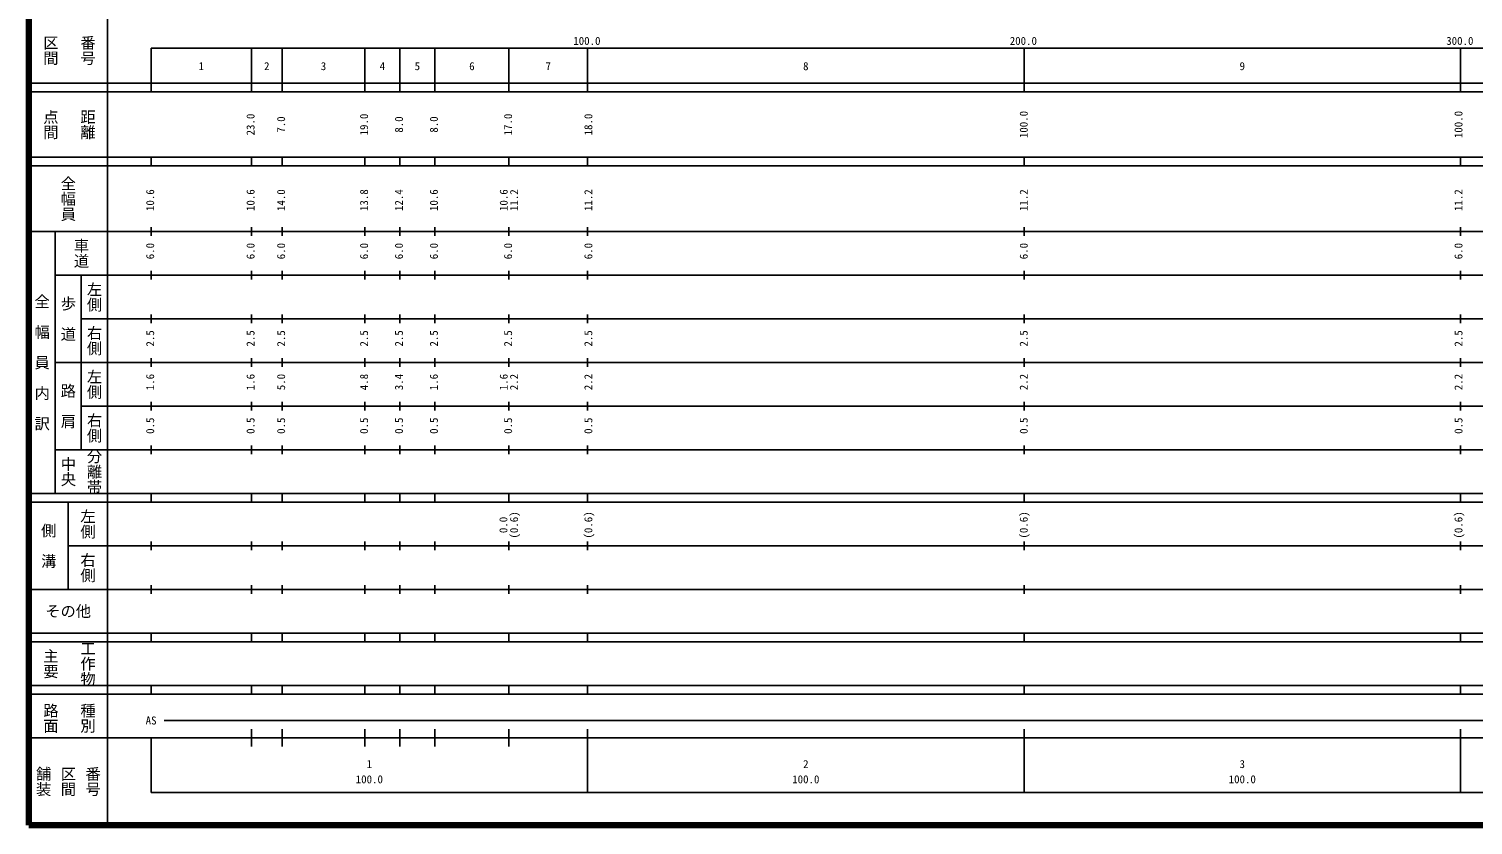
# Model space of a CAD drawing. Units: millimetres on the paper, enlarged 1000 times. Extents: x 40000 to 680000, y 20000 to 380000.
# Drawn here: x 40000 to 370890, y 20000 to 202409 of the extents above; entities that cross this region are included whole.
import ezdxf
from ezdxf.enums import TextEntityAlignment as Align

# ---------------------------------------------------------------- set-up
doc = ezdxf.new("R2010")
doc.units = ezdxf.units.MM
doc.header["$LTSCALE"] = 1000
doc.layers.add('M-TTL', color=2, linetype='Continuous', lineweight=140)
doc.layers.add('M-TTL-BAND', color=7, linetype='Continuous', lineweight=25)
doc.styles.add('@ＭＳ ゴシック', font='')
doc.styles.add('ＭＳ ゴシック', font='')
doc.styles.get('@ＭＳ ゴシック').set_extended_font_data('@MS Gothic')
doc.styles.get('ＭＳ ゴシック').set_extended_font_data('MS Gothic')

msp = doc.modelspace()

# ---------------------------------------------------------------- linework, layer by layer
at = {"layer": 'M-TTL'}
for p, q in [((40000, 380000), (40000, 20000)), ((40000, 20000), (680000, 20000))]:
    msp.add_line(p, q, dxfattribs=at)
at = {"layer": 'M-TTL-BAND'}
for p, q in [((58000, 370000), (58000, 20000)), ((68000, 198000), (579000, 198000)), ((68000, 198000), (68000, 188000)), ((91000, 188000), (91000, 198000)), ((98000, 188000), (98000, 198000)), ((117000, 188000), (117000, 198000)), ((125000, 188000), (125000, 198000)), ((133000, 188000), (133000, 198000)), ((150000, 188000), (150000, 198000)), ((168000, 188000), (168000, 198000)), ((268000, 188000), (268000, 198000)), ((368000, 188000), (368000, 198000)), ((40000, 190000), (579000, 190000)), ((40000, 188000), (579000, 188000)), ((40000, 173000), (579000, 173000)), ((68000, 171000), (68000, 173000)), ((91000, 171000), (91000, 173000)), ((98000, 171000), (98000, 173000)), ((117000, 171000), (117000, 173000)), ((125000, 171000), (125000, 173000)), ((133000, 171000), (133000, 173000)), ((150000, 171000), (150000, 173000)), ((168000, 171000), (168000, 173000)), ((268000, 171000), (268000, 173000)), ((368000, 171000), (368000, 173000)), ((40000, 171000), (579000, 171000)), ((40000, 156000), (579000, 156000)), ((46000, 96000), (46000, 156000)), ((68000, 155000), (68000, 157000)), ((91000, 155000), (91000, 157000)), ((98000, 155000), (98000, 157000)), ((117000, 155000), (117000, 157000)), ((125000, 155000), (125000, 157000)), ((133000, 155000), (133000, 157000)), ((150000, 155000), (150000, 157000)), ((168000, 155000), (168000, 157000)), ((268000, 155000), (268000, 157000)), ((368000, 155000), (368000, 157000)), ((46000, 146000), (579000, 146000)), ((52000, 146000), (52000, 106000)), ((68000, 145000), (68000, 147000)), ((91000, 145000), (91000, 147000)), ((98000, 145000), (98000, 147000)), ((117000, 145000), (117000, 147000)), ((125000, 145000), (125000, 147000)), ((133000, 145000), (133000, 147000)), ((150000, 145000), (150000, 147000)), ((168000, 145000), (168000, 147000)), ((268000, 145000), (268000, 147000)), ((368000, 145000), (368000, 147000)), ((52000, 136000), (579000, 136000)), ((68000, 135000), (68000, 137000)), ((91000, 135000), (91000, 137000)), ((98000, 135000), (98000, 137000)), ((117000, 135000), (117000, 137000)), ((125000, 135000), (125000, 137000)), ((133000, 135000), (133000, 137000)), ((150000, 135000), (150000, 137000)), ((168000, 135000), (168000, 137000)), ((268000, 135000), (268000, 137000)), ((368000, 135000), (368000, 137000)), ((46000, 126000), (579000, 126000)), ((68000, 125000), (68000, 127000)), ((91000, 125000), (91000, 127000)), ((98000, 125000), (98000, 127000)), ((117000, 125000), (117000, 127000)), ((125000, 125000), (125000, 127000)), ((133000, 125000), (133000, 127000)), ((150000, 125000), (150000, 127000)), ((168000, 125000), (168000, 127000)), ((268000, 125000), (268000, 127000)), ((368000, 125000), (368000, 127000)), ((52000, 116000), (579000, 116000)), ((68000, 115000), (68000, 117000)), ((91000, 115000), (91000, 117000)), ((98000, 115000), (98000, 117000)), ((117000, 115000), (117000, 117000)), ((125000, 115000), (125000, 117000)), ((133000, 115000), (133000, 117000)), ((150000, 115000), (150000, 117000)), ((168000, 115000), (168000, 117000)), ((268000, 115000), (268000, 117000)), ((368000, 115000), (368000, 117000)), ((46000, 106000), (579000, 106000)), ((68000, 105000), (68000, 107000)), ((91000, 105000), (91000, 107000)), ((98000, 105000), (98000, 107000)), ((117000, 105000), (117000, 107000)), ((125000, 105000), (125000, 107000)), ((133000, 105000), (133000, 107000)), ((150000, 105000), (150000, 107000)), ((168000, 105000), (168000, 107000)), ((268000, 105000), (268000, 107000)), ((368000, 105000), (368000, 107000)), ((40000, 96000), (579000, 96000)), ((68000, 94000), (68000, 96000)), ((91000, 94000), (91000, 96000)), ((98000, 94000), (98000, 96000)), ((117000, 94000), (117000, 96000)), ((125000, 94000), (125000, 96000)), ((133000, 94000), (133000, 96000)), ((150000, 94000), (150000, 96000)), ((168000, 94000), (168000, 96000)), ((268000, 94000), (268000, 96000)), ((368000, 94000), (368000, 96000)), ((40000, 94000), (579000, 94000)), ((49000, 94000), (49000, 74000)), ((49000, 84000), (579000, 84000)), ((68000, 83000), (68000, 85000)), ((91000, 83000), (91000, 85000)), ((98000, 83000), (98000, 85000)), ((117000, 83000), (117000, 85000)), ((125000, 83000), (125000, 85000)), ((133000, 83000), (133000, 85000)), ((150000, 83000), (150000, 85000)), ((168000, 83000), (168000, 85000)), ((268000, 83000), (268000, 85000)), ((368000, 83000), (368000, 85000)), ((40000, 74000), (579000, 74000)), ((68000, 73000), (68000, 75000)), ((91000, 73000), (91000, 75000)), ((98000, 73000), (98000, 75000)), ((117000, 73000), (117000, 75000)), ((125000, 73000), (125000, 75000)), ((133000, 73000), (133000, 75000)), ((150000, 73000), (150000, 75000)), ((168000, 73000), (168000, 75000)), ((268000, 73000), (268000, 75000)), ((368000, 73000), (368000, 75000)), ((40000, 64000), (579000, 64000)), ((68000, 62000), (68000, 64000)), ((91000, 62000), (91000, 64000)), ((98000, 62000), (98000, 64000)), ((117000, 62000), (117000, 64000)), ((125000, 62000), (125000, 64000)), ((133000, 62000), (133000, 64000)), ((150000, 62000), (150000, 64000)), ((168000, 62000), (168000, 64000)), ((268000, 62000), (268000, 64000)), ((368000, 62000), (368000, 64000)), ((40000, 62000), (579000, 62000)), ((40000, 52000), (579000, 52000)), ((40000, 50000), (579000, 50000)), ((68000, 50000), (68000, 52000)), ((91000, 50000), (91000, 52000)), ((98000, 50000), (98000, 52000)), ((117000, 50000), (117000, 52000)), ((125000, 50000), (125000, 52000)), ((133000, 50000), (133000, 52000)), ((150000, 50000), (150000, 52000)), ((168000, 50000), (168000, 52000)), ((268000, 50000), (268000, 52000)), ((368000, 50000), (368000, 52000)), ((71000, 44000), (565000, 44000)), ((40000, 40000), (579000, 40000)), ((68000, 40000), (68000, 27500)), ((91000, 38000), (91000, 42000)), ((98000, 38000), (98000, 42000)), ((117000, 38000), (117000, 42000)), ((125000, 38000), (125000, 42000)), ((133000, 38000), (133000, 42000)), ((150000, 38000), (150000, 42000)), ((168000, 27500), (168000, 42000)), ((268000, 27500), (268000, 42000)), ((368000, 27500), (368000, 42000)), ((68000, 27500), (579000, 27500))]:
    msp.add_line(p, q, dxfattribs=at)

# ---------------------------------------------------------------- texts
at = {"layer": 'M-TTL-BAND', "style": '@ＭＳ ゴシック'}
for s, p in [('区間', (45000, 197500)), ('番号', (53500, 197500)), ('点間', (45000, 180500)), ('距離', (53500, 180500)), ('全幅員', (49000, 163500)), ('車道', (52000, 151000)), ('左側', (55000, 141000)), ('全\u3000幅\u3000員\u3000内\u3000訳', (43000, 126000)), ('歩\u3000道', (49000, 136000)), ('右側', (55000, 131000)), ('左側', (55000, 121000)), ('路\u3000肩', (49000, 116000)), ('右側', (55000, 111000)), ('分離帯', (55000, 101000)), ('中央', (49000, 101000)), ('左側', (53500, 89000)), ('側\u3000溝', (44500, 84000)), ('右側', (53500, 79000)), ('主要', (45000, 57000)), ('工作物', (53500, 57000)), ('路面', (45000, 44500)), ('種別', (53500, 44500)), ('舗装', (43333, 30000)), ('区間', (49000, 30000)), ('番号', (54667, 30000))]:
    msp.add_text(s, height=2566, rotation=270, dxfattribs=at).set_placement(p, align=Align.MIDDLE_CENTER)
at = {"layer": 'M-TTL-BAND', "style": 'ＭＳ ゴシック'}
for s, p in [('100.0', (167844, 198195)), ('200.0', (267844, 198195)), ('300.0', (367844, 198195)), ('1', (79500, 192405)), ('2', (94500, 192405)), ('3', (107500, 192405)), ('4', (121000, 192405)), ('5', (129000, 192405)), ('6', (141500, 192405)), ('7', (159000, 192405)), ('8', (218000, 192405)), ('9', (318000, 192405)), ('AS', (68000, 42500)), ('1', (118000, 32523)), ('2', (218000, 32523)), ('3', (318000, 32523)), ('100.0', (118000, 29033)), ('100.0', (218000, 29033)), ('100.0', (318000, 29033))]:
    msp.add_text(s, height=1833, dxfattribs=at).set_placement(p, align=Align.BOTTOM_CENTER)
for s, p in [('23.0', (92247, 180500)), ('7.0', (99247, 180500)), ('19.0', (118247, 180500)), ('8.0', (126247, 180500)), ('8.0', (134247, 180500)), ('17.0', (151247, 180500)), ('18.0', (169636, 180500)), ('100.0', (269389, 180500)), ('100.0', (369000, 180500)), ('10.6', (69247, 163174)), ('10.6', (92247, 163174)), ('14.0', (99247, 163174)), ('13.8', (118247, 163174)), ('12.4', (126247, 163174)), ('10.6', (134247, 163174)), ('10.6', (150247, 163174)), ('11.2', (152617, 163174)), ('11.2', (169636, 163174)), ('11.2', (269389, 163174)), ('11.2', (369000, 163174)), ('6.0', (69247, 151500)), ('6.0', (92247, 151500)), ('6.0', (99247, 151500)), ('6.0', (118247, 151500)), ('6.0', (126247, 151500)), ('6.0', (134247, 151500)), ('6.0', (151247, 151500)), ('6.0', (169636, 151500)), ('6.0', (269389, 151500)), ('6.0', (369000, 151500)), ('2.5', (69247, 131500)), ('2.5', (92247, 131500)), ('2.5', (99247, 131500)), ('2.5', (118247, 131500)), ('2.5', (126247, 131500)), ('2.5', (134247, 131500)), ('2.5', (151247, 131500)), ('2.5', (169636, 131500)), ('2.5', (269389, 131500)), ('2.5', (369000, 131500)), ('1.6', (69247, 121500)), ('1.6', (92247, 121500)), ('5.0', (99247, 121500)), ('4.8', (118247, 121500)), ('3.4', (126247, 121500)), ('1.6', (134247, 121500)), ('1.6', (150247, 121500)), ('2.2', (152617, 121500)), ('2.2', (169636, 121500)), ('2.2', (269389, 121500)), ('2.2', (369000, 121500)), ('0.5', (69247, 111500)), ('0.5', (92247, 111500)), ('0.5', (99247, 111500)), ('0.5', (118247, 111500)), ('0.5', (126247, 111500)), ('0.5', (134247, 111500)), ('0.5', (151247, 111500)), ('0.5', (169636, 111500)), ('0.5', (269389, 111500)), ('0.5', (369000, 111500)), ('0.0', (150171, 88764)), ('(0.6)', (152617, 88764)), ('(0.6)', (169636, 88764)), ('(0.6)', (269389, 88764)), ('(0.6)', (369000, 88764))]:
    msp.add_text(s, height=1833, rotation=90, dxfattribs=at).set_placement(p, align=Align.BOTTOM_CENTER)
msp.add_text('その他', height=2566, dxfattribs=at).set_placement((49000, 69000), align=Align.MIDDLE_CENTER)

doc.saveas('drawing.dxf')
